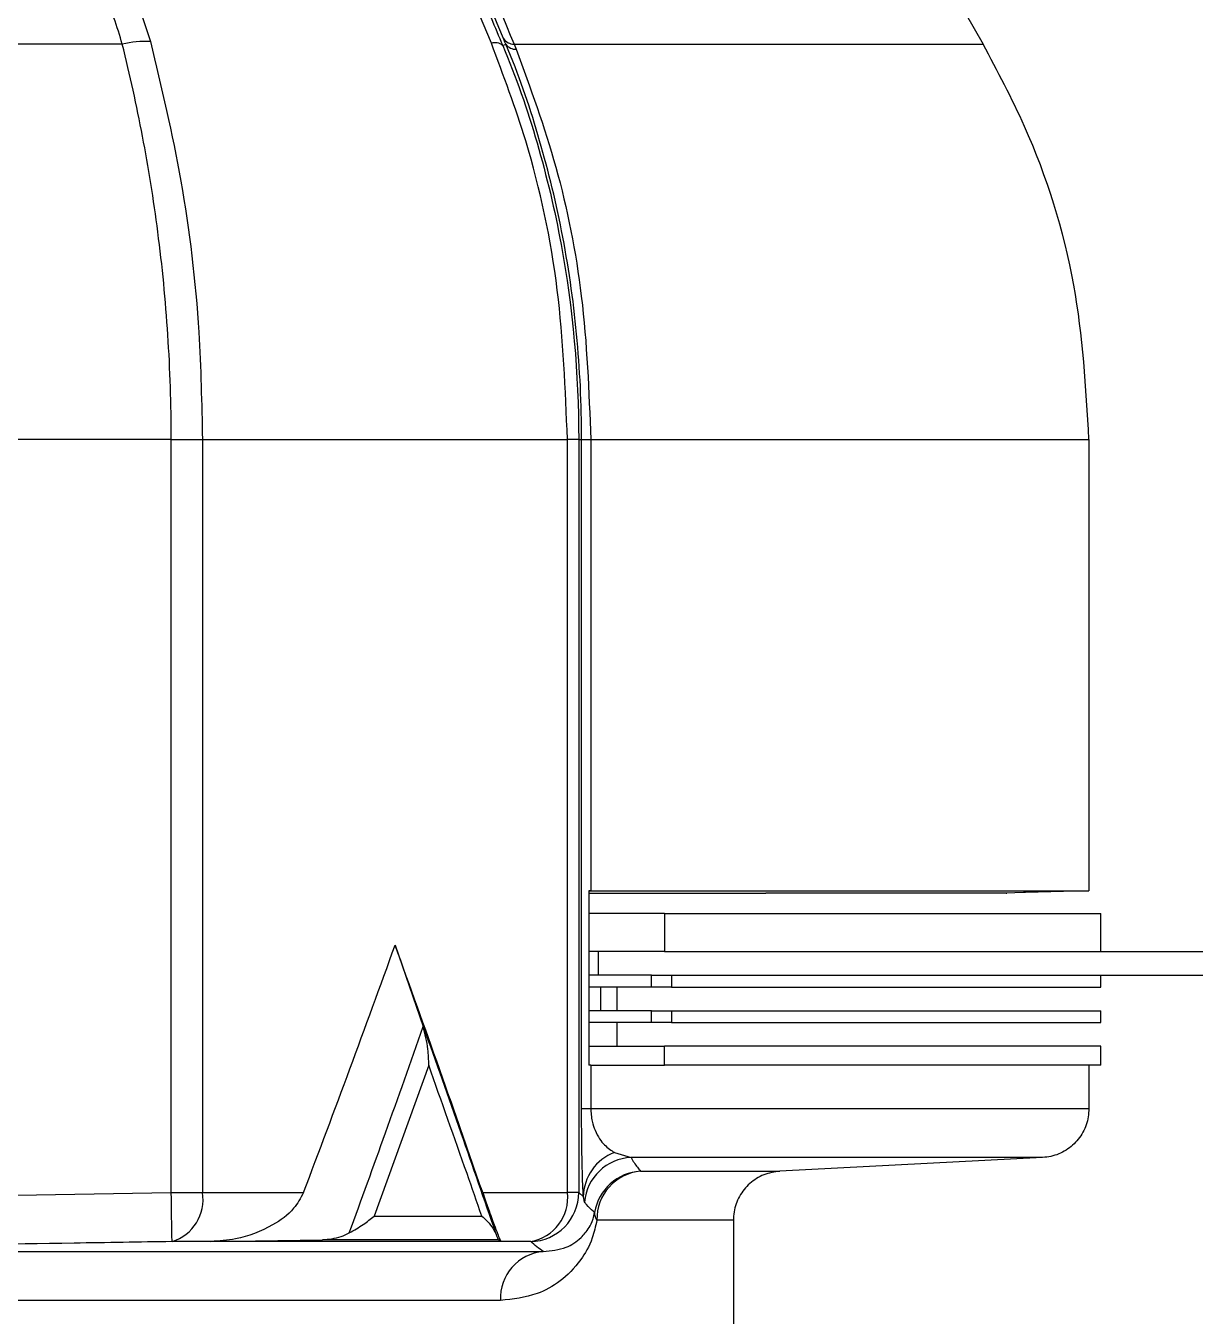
# Model space of a CAD drawing. Extents: x 17.3 to 113.1, y 4.8 to 84.5.
# Drawn here: x 55.977 to 57.457, y 14.298 to 15.931 of the extents above; entities that cross this region are included whole.
import ezdxf

# ---------------------------------------------------------------- set-up
doc = ezdxf.new("R2010")
doc.units = 0
doc.header["$MEASUREMENT"] = 0
doc.layers.add('OBJECT', color=7, linetype='CONTINUOUS')

msp = doc.modelspace()

# ---------------------------------------------------------------- linework, layer by layer
at = {"layer": 'OBJECT'}
for p, q in [((56.1113, 15.9827), (56.1352, 15.9111)), ((56.5666, 15.9089), (56.5359, 15.9827)), ((57.1661, 15.9471), (57.1889, 15.9077)), ((56.0995, 15.9077), (55.8613, 15.9077)), ((56.5809, 15.9059), (56.5849, 15.9076)), ((56.5953, 15.9077), (56.598, 15.9011)), ((56.5953, 15.9077), (57.1889, 15.9077)), ((56.1615, 15.4077), (55.958, 15.4077)), ((56.1615, 15.4077), (56.201, 15.4077)), ((56.1615, 14.4548), (56.1615, 15.4077)), ((56.201, 15.4077), (56.6628, 15.4077)), ((56.201, 15.4077), (56.201, 14.4548)), ((56.6628, 14.4548), (56.6628, 15.4077)), ((56.6771, 15.4077), (56.6628, 15.4077)), ((56.6771, 15.4077), (56.6771, 14.4548)), ((56.6771, 15.4077), (56.6808, 15.4077)), ((56.6808, 14.5611), (56.6808, 15.4077)), ((56.6808, 15.4077), (56.6924, 15.4077)), ((56.6924, 15.4077), (57.3228, 15.4077)), ((56.6924, 15.4077), (56.6924, 14.8364)), ((57.3228, 15.4077), (57.3228, 14.8364)), ((56.6924, 14.8364), (56.6899, 14.8364)), ((56.69, 14.8365), (56.69, 14.6159)), ((56.69, 14.8337), (56.9129, 14.8337)), ((56.6924, 14.8364), (57.3228, 14.8364)), ((56.9129, 14.8337), (56.9139, 14.8337)), ((57.218, 14.8337), (56.9139, 14.8337)), ((57.2399, 14.8343), (57.218, 14.8337)), ((57.218, 14.8337), (57.2189, 14.8337)), ((57.2189, 14.8337), (57.2186, 14.8337)), ((57.2425, 14.8343), (57.2399, 14.8343)), ((57.3228, 14.8364), (57.2425, 14.8343)), ((56.7857, 14.8077), (56.69, 14.8077)), ((56.7857, 14.8077), (56.7857, 14.7597)), ((56.7857, 14.8077), (57.3379, 14.8077)), ((57.3379, 14.7597), (57.3379, 14.8077)), ((56.4448, 14.7678), (56.4804, 14.665)), ((56.7857, 14.7597), (56.69, 14.7597)), ((56.7019, 14.7597), (56.7019, 14.7297)), ((56.7857, 14.7597), (57.3064, 14.7597)), ((57.3064, 14.7597), (57.4879, 14.7597)), ((56.7694, 14.7297), (56.69, 14.7297)), ((56.7694, 14.7148), (56.7694, 14.7297)), ((56.7694, 14.7297), (56.7946, 14.7297)), ((56.7946, 14.7297), (56.7946, 14.7148)), ((56.7946, 14.7297), (57.3064, 14.7297)), ((57.3064, 14.7297), (57.4879, 14.7297)), ((57.3379, 14.7148), (57.3379, 14.7297)), ((56.7694, 14.7148), (56.69, 14.7148)), ((56.7048, 14.7148), (56.7048, 14.6848)), ((56.7257, 14.6848), (56.7257, 14.7148)), ((56.7946, 14.7148), (56.7694, 14.7148)), ((56.7946, 14.7148), (57.3379, 14.7148)), ((56.7694, 14.6848), (56.69, 14.6848)), ((56.7694, 14.6699), (56.7694, 14.6848)), ((56.7694, 14.6848), (56.7946, 14.6848)), ((56.7946, 14.6848), (56.7946, 14.6699)), ((56.7946, 14.6848), (57.3379, 14.6848)), ((57.3379, 14.6699), (57.3379, 14.6848)), ((56.7694, 14.6699), (56.69, 14.6699)), ((56.7257, 14.6399), (56.7257, 14.6699)), ((56.7946, 14.6699), (56.7694, 14.6699)), ((56.7946, 14.6699), (57.3379, 14.6699)), ((56.69, 14.6399), (56.7857, 14.6399)), ((56.7857, 14.6159), (56.7857, 14.6399)), ((57.3379, 14.6399), (56.7857, 14.6399)), ((57.3379, 14.6159), (57.3379, 14.6399)), ((56.4873, 14.6159), (56.4182, 14.425)), ((56.6924, 14.6159), (56.6899, 14.6159)), ((56.6924, 14.6159), (56.6924, 14.5611)), ((56.6924, 14.6159), (56.7677, 14.6159)), ((56.7677, 14.6159), (56.7857, 14.6159)), ((57.3379, 14.6159), (56.7857, 14.6159)), ((57.3228, 14.6159), (57.3228, 14.5611)), ((56.6808, 14.5611), (56.6924, 14.5611)), ((56.6924, 14.5611), (57.3228, 14.5611)), ((56.7225, 14.5053), (56.7433, 14.4992)), ((57.2641, 14.4992), (56.7433, 14.4992)), ((57.2641, 14.4992), (56.9316, 14.4817)), ((56.7554, 14.4817), (56.9316, 14.4817)), ((55.8358, 14.4496), (56.1615, 14.4548)), ((56.1615, 14.4548), (56.201, 14.4548)), ((56.201, 14.4548), (56.3289, 14.4548)), ((56.5556, 14.4548), (56.6628, 14.4548)), ((56.6771, 14.4548), (56.6628, 14.4548)), ((56.6771, 14.4548), (56.683, 14.4496)), ((56.6843, 14.4428), (56.683, 14.4496)), ((56.4182, 14.425), (56.5545, 14.4251)), ((56.8728, 14.4198), (56.7001, 14.4198)), ((56.8728, 14.4198), (56.8728, 14.2135)), ((56.2118, 14.3928), (56.1625, 14.3928)), ((56.2118, 14.3928), (56.3528, 14.395)), ((56.5787, 14.3928), (56.5753, 14.3952)), ((56.6164, 14.3928), (56.5787, 14.3928)), ((55.2891, 14.3802), (56.6323, 14.3802)), ((56.5781, 14.3183), (55.2621, 14.3183))]:
    msp.add_line(p, q, dxfattribs=at)
for centre, radius, start, end in [((56.1296, 15.7816), 0.1296, 87.5456, 103.4346), ((56.571, 15.8942), 0.0153, 49.8743, 106.9703), ((56.5951, 15.9237), 0.016, 214.5244, 270.5554), ((56.5975, 15.9166), 0.0155, 215.3881, 271.8718), ((56.7433, 14.4487), 0.0604, 110.2163, 179.1613), ((56.7461, 14.4372), 0.062, 92.5494, 174.8621), ((56.7585, 14.4198), 0.062, 92.8403, 170.9564), ((56.7606, 14.4215), 0.0605, 94.9206, 181.5733), ((6.8449, 13.6167), 49.3237, 0.90161, 0.97361), ((56.1461, 14.4459), 0.0556, 287.1155, 9.1917), ((56.6064, 14.4487), 0.0568, 280.1323, 6.1769), ((56.6151, 14.4548), 0.062, 271.1731, 359.9815), ((56.7115, 14.4285), 0.0143, 175.8769, 217.3541), ((56.6373, 14.3211), 0.0593, 94.818, 182.7807)]:
    msp.add_arc(centre, radius, start, end, dxfattribs=at)
for centre, major_axis, ratio, start_param, end_param in [((56.7428, 14.8546), (0.062, 0.0151), 0.162711, 3.65558, 3.724578), ((56.7428, 14.5978), (0.062, -0.0151), 0.162756, 2.558631, 2.627629)]:
    msp.add_ellipse(centre, major_axis=major_axis, ratio=ratio, start_param=start_param, end_param=end_param, dxfattribs=at)
for points, knots in [([(56.5819, 15.9146), (56.519, 16.0667), (56.3964, 16.3629), (56.2734, 16.6587), (56.2136, 16.8026)], [0, 0, 0, 0, 0.513611, 1, 1, 1, 1]), ([(56.2259, 16.7958), (56.2387, 16.765), (56.3111, 16.5917), (56.4343, 16.2957), (56.5444, 16.0304), (56.5953, 15.9077)], [0, 0, 0, 0, 0.104199, 0.585852, 1, 1, 1, 1]), ([(56.0995, 15.9077), (56.0995, 15.9077), (56.0934, 15.9292), (56.0852, 15.9523), (56.077, 15.9754)], [0, 0, 0, 0, 0.0000318, 1, 1, 1, 1]), ([(56.5519, 15.9758), (56.5614, 15.9526), (56.5709, 15.9294), (56.5809, 15.9059), (56.5809, 15.9059)], [0, 0, 0, 0, 0.999971, 1, 1, 1, 1]), ([(56.1615, 15.4077), (56.1615, 15.4077), (56.1615, 15.4518), (56.1586, 15.5401), (56.1461, 15.6684), (56.126, 15.7927), (56.1094, 15.868), (56.0995, 15.9077), (56.0995, 15.9077)], [0, 0, 0, 0, 0.000005, 0.255816, 0.511628, 0.755817, 0.999995, 1, 1, 1, 1]), ([(56.1352, 15.9111), (56.149, 15.8529), (56.1771, 15.7348), (56.1977, 15.5632), (56.2, 15.4529), (56.201, 15.4077)], [0, 0, 0, 0, 0.364404, 0.739433, 1, 1, 1, 1]), ([(56.6628, 15.4077), (56.6603, 15.4709), (56.6551, 15.599), (56.6194, 15.7678), (56.5819, 15.868), (56.5666, 15.9089)], [0, 0, 0, 0, 0.365475, 0.741466, 1, 1, 1, 1]), ([(56.5809, 15.9059), (56.5809, 15.9059), (56.5978, 15.8664), (56.6265, 15.7832), (56.6657, 15.6182), (56.6771, 15.4904), (56.6771, 15.4077), (56.6771, 15.4077)], [0, 0, 0, 0, 0.000004, 0.259099, 0.518181, 0.999995, 1, 1, 1, 1]), ([(56.5849, 15.9076), (56.5849, 15.9076), (56.5839, 15.9098), (56.5829, 15.9122), (56.5819, 15.9146)], [0, 0, 0, 0, 0.00031, 1, 1, 1, 1]), ([(56.6808, 15.4077), (56.6808, 15.4077), (56.6808, 15.4522), (56.6765, 15.5413), (56.6579, 15.6706), (56.6268, 15.7944), (56.6012, 15.8695), (56.5849, 15.9076), (56.5849, 15.9076)], [0, 0, 0, 0, 0.0000045, 0.25468, 0.5093557, 0.7546737, 0.9999956, 1, 1, 1, 1]), ([(56.598, 15.9011), (56.6159, 15.8521), (56.6522, 15.7528), (56.6854, 15.5855), (56.69, 15.4684), (56.6924, 15.4077)], [0, 0, 0, 0, 0.319145, 0.647516, 1, 1, 1, 1]), ([(57.3228, 15.4077), (57.319, 15.4731), (57.3111, 15.6086), (57.258, 15.7771), (57.2071, 15.8734), (57.1889, 15.9077)], [0, 0, 0, 0, 0.375049, 0.776984, 1, 1, 1, 1]), ([(56.3289, 14.4548), (56.3486, 14.5069), (56.3879, 14.6113), (56.4258, 14.7156), (56.4448, 14.7678)], [0, 0, 0, 0, 0.499973, 1, 1, 1, 1]), ([(56.5556, 14.4548), (56.5465, 14.4809), (56.5284, 14.5331), (56.4918, 14.6374), (56.4636, 14.7156), (56.4448, 14.7678)], [0, 0, 0, 0, 0.250124, 0.500247, 1, 1, 1, 1]), ([(56.3868, 14.4037), (56.4021, 14.4459), (56.4338, 14.5329), (56.4646, 14.6201), (56.4804, 14.665)], [0, 0, 0, 0, 0.4842849, 1, 1, 1, 1]), ([(56.4873, 14.6159), (56.4873, 14.6159), (56.4873, 14.6227), (56.4867, 14.6396), (56.4828, 14.6555), (56.4804, 14.665)], [0, 0, 0, 0, 0.004829, 0.40487, 1, 1, 1, 1]), ([(56.4804, 14.665), (56.4963, 14.6201), (56.5272, 14.533), (56.5572, 14.446), (56.5718, 14.4039)], [0, 0, 0, 0, 0.515589, 1, 1, 1, 1]), ([(56.5545, 14.4251), (56.5482, 14.443), (56.5261, 14.5066), (56.5035, 14.5701), (56.4873, 14.6159)], [0, 0, 0, 0, 0.2808138, 1, 1, 1, 1]), ([(56.683, 14.4496), (56.6825, 14.4593), (56.6818, 14.4727), (56.6811, 14.5084), (56.6808, 14.5347), (56.6808, 14.5535), (56.6808, 14.5611)], [0, 0, 0, 0, 0.500752, 0.686143, 0.873077, 1, 1, 1, 1]), ([(56.6924, 14.5611), (56.6925, 14.5585), (56.6927, 14.5525), (56.6945, 14.5427), (56.6999, 14.5271), (56.7097, 14.5138), (56.7182, 14.5082), (56.7225, 14.5053)], [0, 0, 0, 0, 0.061062, 0.137016, 0.266869, 0.630192, 1, 1, 1, 1]), ([(57.3228, 14.5611), (57.3222, 14.5541), (57.3208, 14.5402), (57.3101, 14.5216), (57.2944, 14.5076), (57.278, 14.5006), (57.2676, 14.4995), (57.2641, 14.4992)], [0, 0, 0, 0, 0.222089, 0.444177, 0.666267, 0.888362, 1, 1, 1, 1]), ([(56.7433, 14.4992), (56.7446, 14.4969), (56.7486, 14.49), (56.7527, 14.4851), (56.7554, 14.4817)], [0, 0, 0, 0, 0.321064, 1, 1, 1, 1]), ([(56.9316, 14.4817), (56.9247, 14.4807), (56.9108, 14.4786), (56.8928, 14.467), (56.8796, 14.4505), (56.8735, 14.4338), (56.873, 14.4233), (56.8728, 14.4198)], [0, 0, 0, 0, 0.222101, 0.4442, 0.666298, 0.88839, 1, 1, 1, 1]), ([(56.3289, 14.4548), (56.3251, 14.4478), (56.316, 14.4311), (56.286, 14.4097), (56.2495, 14.3956), (56.2222, 14.3936), (56.2118, 14.3928)], [0, 0, 0, 0, 0.1739661, 0.4199742, 0.7789256, 1, 1, 1, 1]), ([(56.5556, 14.4548), (56.558, 14.4478), (56.5638, 14.4311), (56.5716, 14.4097), (56.5771, 14.3956), (56.5783, 14.3936), (56.5787, 14.3928)], [0, 0, 0, 0, 0.173965, 0.419974, 0.778927, 1, 1, 1, 1]), ([(56.6972, 14.4296), (56.6966, 14.4301), (56.6931, 14.4329), (56.6888, 14.4373), (56.6851, 14.4417), (56.6843, 14.4428)], [0, 0, 0, 0, 0.160413, 0.802068, 1, 1, 1, 1]), ([(56.3868, 14.4037), (56.3929, 14.4072), (56.4045, 14.414), (56.414, 14.4215), (56.4182, 14.425), (56.4182, 14.425)], [0, 0, 0, 0, 0.521478, 0.994508, 1, 1, 1, 1]), ([(56.5545, 14.4251), (56.5545, 14.4251), (56.5584, 14.4216), (56.566, 14.4142), (56.5698, 14.4074), (56.5718, 14.4039)], [0, 0, 0, 0, 0.0055, 0.474179, 1, 1, 1, 1]), ([(56.7001, 14.4198), (56.6983, 14.4121), (56.6933, 14.3905), (56.6772, 14.3647), (56.654, 14.3412), (56.6205, 14.323), (56.5938, 14.32), (56.5781, 14.3183)], [0, 0, 0, 0, 0.082616, 0.229115, 0.451924, 0.675541, 1, 1, 1, 1]), ([(56.6323, 14.3802), (56.6421, 14.3812), (56.6592, 14.3829), (56.6778, 14.3945), (56.6887, 14.4077), (56.6945, 14.418), (56.6966, 14.4267), (56.6972, 14.4296)], [0, 0, 0, 0, 0.401035, 0.69476, 0.864025, 0.956111, 1, 1, 1, 1]), ([(56.3528, 14.395), (56.3609, 14.3958), (56.3728, 14.397), (56.3834, 14.4021), (56.3868, 14.4037)], [0, 0, 0, 0, 0.67796, 1, 1, 1, 1]), ([(56.5718, 14.4039), (56.573, 14.4007), (56.5747, 14.3961), (56.5752, 14.3954), (56.5753, 14.3952)], [0, 0, 0, 0, 0.681912, 1, 1, 1, 1]), ([(56.1625, 14.3928), (56.1211, 14.3921), (55.9145, 14.3887), (55.6234, 14.3843), (55.3736, 14.3813), (55.2891, 14.3802)], [0, 0, 0, 0, 0.14196, 0.7098, 1, 1, 1, 1]), ([(56.5787, 14.3928), (56.521, 14.3928), (56.4056, 14.3928), (56.2764, 14.3928), (56.2118, 14.3928)], [0, 0, 0, 0, 0.5, 1, 1, 1, 1]), ([(56.5753, 14.3952), (56.5457, 14.3952), (56.4741, 14.3951), (56.3976, 14.395), (56.3528, 14.395)], [0, 0, 0, 0, 0.413967, 1, 1, 1, 1]), ([(56.6323, 14.3802), (56.6296, 14.3821), (56.6242, 14.3857), (56.6189, 14.3905), (56.6164, 14.3928)], [0, 0, 0, 0, 0.520773, 1, 1, 1, 1])]:
    msp.add_open_spline(points, degree=3, knots=knots, dxfattribs=at)

doc.saveas('drawing.dxf')
